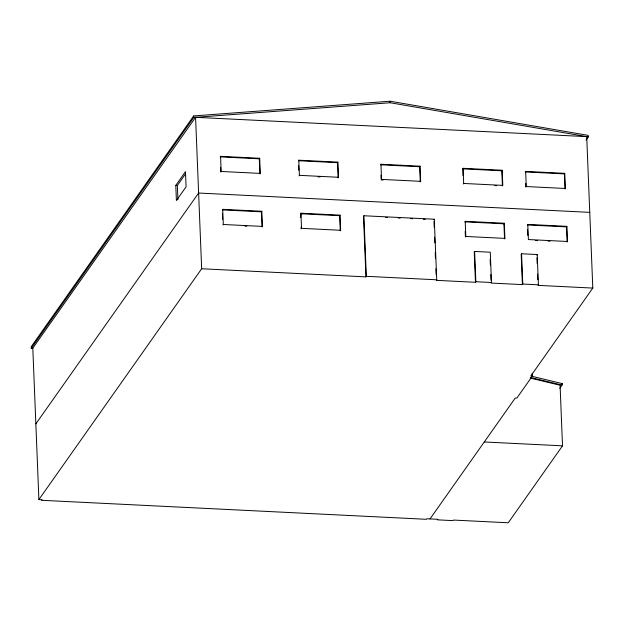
<?xml version="1.0" encoding="UTF-8"?>
<svg xmlns="http://www.w3.org/2000/svg" width="624" height="624" viewBox="0 0 624 624"><rect width="100%" height="100%" fill="white"/><g stroke="black" fill="none" stroke-linecap="round" stroke-linejoin="round"><path stroke-width="0.94" d="M559.783 388.237L562.013 385.078L562.255 383.604L531.999 376.311M586.03 140.08L588.276 136.898L588.214 135.385L390.117 101.221L193.666 115.939L31.2 346.749L31.262 348.262L32.807 348.145L195.577 117.312L586.716 136.625L592.8 288.077L530.79 376.015L532.358 376.093L532.241 373.175M31.262 348.262L193.729 117.452L193.666 115.939M175.789 185.406L185.476 171.662L186.085 186.81L176.397 200.546L175.789 185.406L177.349 185.476L185.422 174.026M35.849 423.875L198.619 193.034L589.758 212.355M259.685 158.262L259.295 158.816L259.904 173.956L260.294 173.41L259.685 158.262L220.568 156.335L221.177 171.475L220.787 172.029L220.6 167.294M222.698 209.336L222.308 209.89L261.425 211.825L261.815 211.271L222.698 209.336L223.306 224.484L222.916 225.038M530.041 378.011L560.079 385.25L562.513 445.832L508.248 522.779L453.492 520.073L453.102 520.619L437.463 519.847L437.845 519.301L426.894 518.755L426.504 519.308L41.629 500.3L42.019 499.754L38.891 499.598L201.661 268.757L195.577 117.312M298.795 160.196L298.412 160.742L337.522 162.677L337.912 162.131L298.795 160.196L299.403 175.344L299.021 175.89M261.815 211.271L262.423 226.418L262.033 226.964L261.425 211.825M300.69 217.542L300.924 213.205L340.041 215.132L340.649 230.279L340.259 230.825L339.651 215.686L340.041 215.132M300.924 213.205L301.532 228.345L301.15 228.899L301.072 227.003M380.936 164.252L380.546 164.798L419.663 166.733L420.046 166.187L380.936 164.252L381.545 179.4L420.654 181.327L420.046 166.187M592.8 288.077L538.044 285.371L538.426 284.825L537.209 254.53L521.563 253.757L522.779 284.053L522.397 284.599L491.104 283.054L491.494 282.508L490.277 252.213L474.63 251.441L475.847 281.728L475.457 282.282L436.348 280.348L436.73 279.802L434.296 219.219L363.893 215.748L363.511 216.294L365.945 276.877L201.661 268.757M400.109 165.766L400.491 165.22M420.654 181.327L420.272 181.88L419.663 166.733M365.945 276.877L366.327 276.323L363.893 215.748M462.953 175.484L463.078 168.308L502.187 170.243L502.796 185.383L463.679 183.456L463.297 184.002M433.914 219.773L434.296 219.219M502.406 185.936L501.797 170.789L502.187 170.243M504.317 223.244L503.927 223.798L504.535 238.945L504.925 238.391L504.317 223.244L465.2 221.317L465.808 236.457L465.426 237.011L465.2 231.332M525.658 171.397L525.268 171.951L564.385 173.878L564.767 173.332L525.658 171.397L526.266 186.545L525.876 187.091L525.728 183.308M474.63 251.441L474.24 251.995L475.457 282.282M564.767 173.332L565.375 188.479L564.993 189.025L564.385 173.878M521.563 253.757L521.18 254.311L522.397 284.599M536.827 255.083L537.209 254.53M567.505 241.48L567.122 242.034L566.514 226.886L566.896 226.34L527.787 224.406L528.395 239.554L567.505 241.48L566.896 226.34M430.022 518.911L515.291 397.995L516.851 398.073L532.358 376.093M561.14 385.187L562.255 383.604M193.729 117.452L390.179 102.742L588.276 136.898M220.178 156.881L259.295 158.816M462.688 168.862L501.797 170.789M221.177 171.475L260.294 173.41M299.403 175.344L338.52 177.271L337.912 162.131M526.266 186.545L565.375 188.479M318.1 176.834L320.003 176.927M381.155 179.946L383.066 180.04M494.777 185.562L496.688 185.656M385.687 217.386L387.621 217.487M398.229 218.01L400.156 218.104M410.764 218.626L412.698 218.72M423.306 219.25L425.233 219.344M300.542 213.751L339.651 215.686M464.818 221.863L503.927 223.798M527.397 224.96L566.514 226.886M223.306 224.484L262.423 226.418M301.532 228.345L340.649 230.279M465.808 236.457L504.925 238.391M244.858 226.114L246.769 226.216M535.642 240.482L537.545 240.575M548.036 241.09L549.947 241.184M366.327 276.323L436.73 279.802M475.847 281.728L491.494 282.508M522.779 284.053L538.426 284.825M484.286 441.971L562.513 445.832M530.806 377.551L562.013 385.078M536.936 257.923L537.17 263.601M537.584 274.014L537.81 279.692M527.584 229.687L527.818 235.365M490.152 259.389L490.386 265.067M490.76 274.537L490.994 280.215M463.078 168.308L463.679 183.456M433.992 221.692L434.218 227.464M434.608 237.081L434.842 242.845M435.224 252.463L435.458 258.235M435.88 268.811L436.114 274.583M390.117 101.221L390.179 102.742M380.968 175.211L381.116 179.002M337.522 162.677L338.13 177.824M298.6 165.477L298.787 170.212M222.464 213.673L222.69 219.352M177.349 185.476L177.918 199.68M32.807 348.145L38.891 499.598"/></g></svg>
